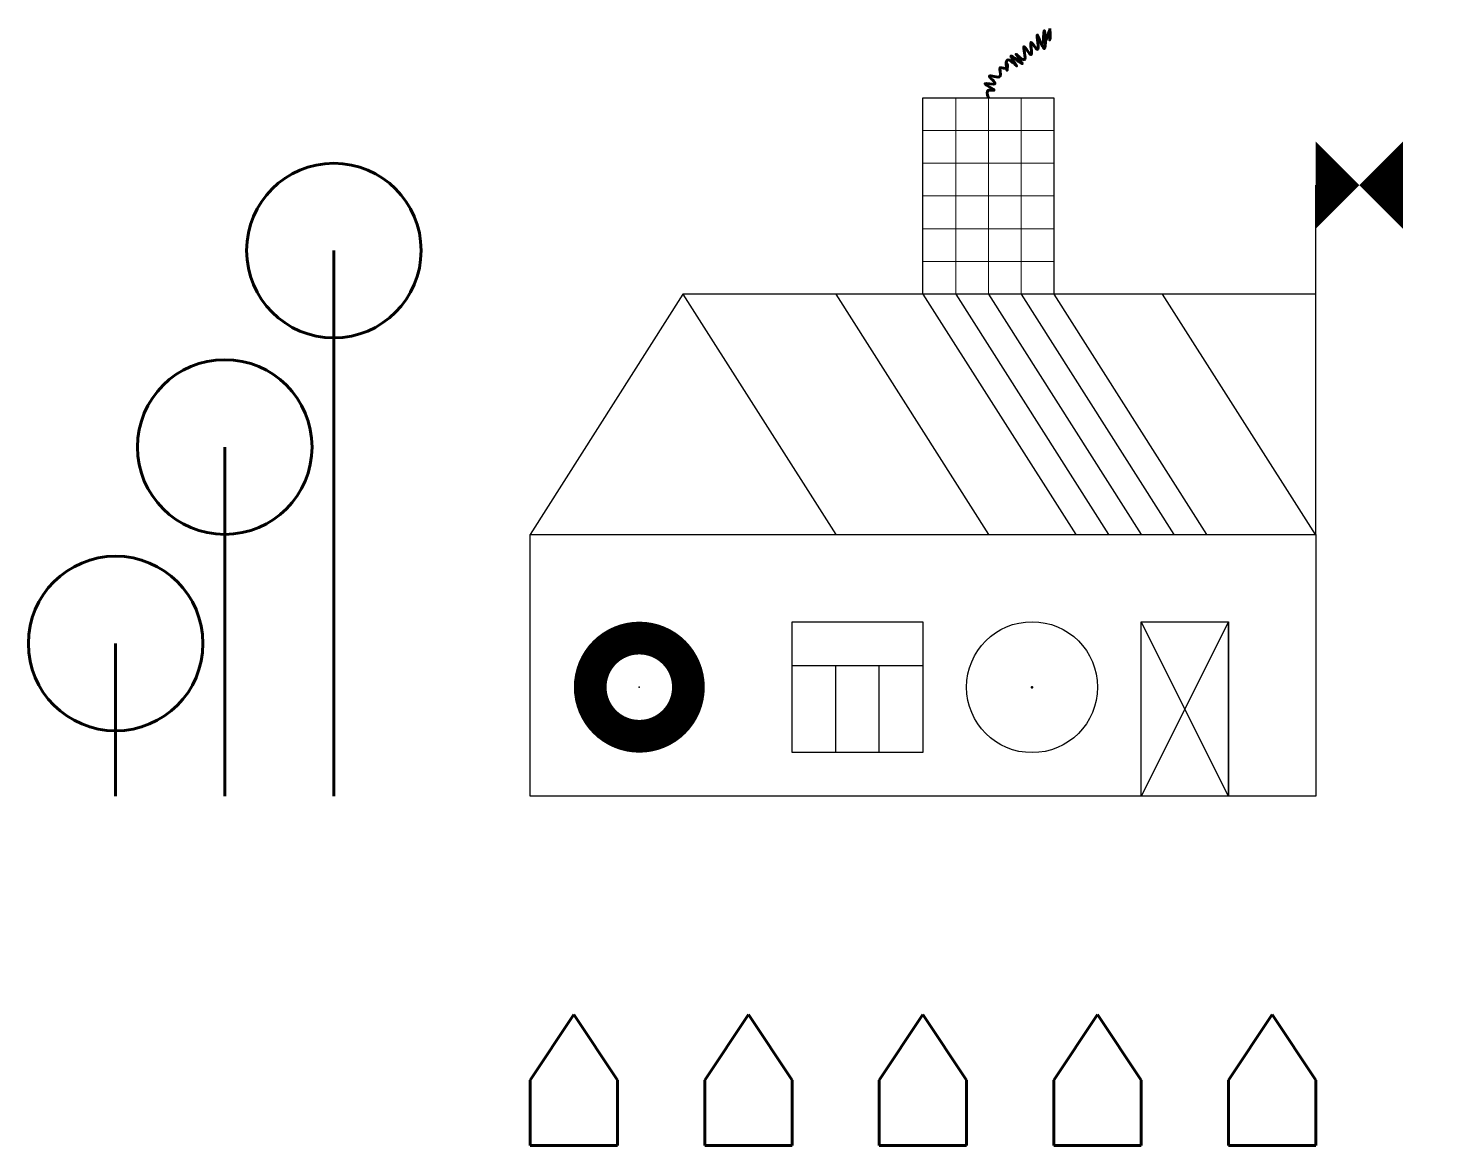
# Model space of a CAD drawing. Header units: inches. Extents: x -230 to 420, y -160 to 352.
import ezdxf

# ---------------------------------------------------------------- set-up
doc = ezdxf.new("R2010")
doc.units = ezdxf.units.IN
doc.header["$MEASUREMENT"] = 0
doc.layers.get('0').update_dxf_attribs({"lineweight": 30})

msp = doc.modelspace()

# ---------------------------------------------------------------- linework, layer by layer
for p, q in [((180, 230), (180, 320)), ((180, 320), (240, 320)), ((240, 320), (240, 230)), ((360, 120), (360, 280)), ((70, 230), (0, 120)), ((360, 230), (70, 230)), ((70, 230), (140, 120)), ((70, 230), (140, 120)), ((140, 230), (210, 120)), ((180, 230), (250, 120)), ((195, 230), (265, 120)), ((210, 230), (280, 120)), ((225, 230), (295, 120)), ((240, 230), (310, 120)), ((289.7, 230), (359.7, 120)), ((0, 0), (0, 120)), ((0, 120), (360, 120)), ((360, 120), (360, 0)), ((120, 20), (120, 80)), ((120, 80), (180, 80)), ((180, 80), (180, 20)), ((280, 0), (280, 80)), ((280, 80), (320, 80)), ((320, 80), (280, 0)), ((320, 0), (280, 80)), ((320, 80), (320, 0)), ((320, 0), (320, 80)), ((120, 60), (180, 60)), ((140, 20), (140, 60)), ((160, 20), (160, 60)), ((180, 20), (120, 20)), ((360, 0), (0, 0))]:
    msp.add_line(p, q)
at = {"lineweight": 5}
for p, q in [((195, 230), (195, 320)), ((210, 230), (210, 320)), ((225, 230), (225, 320)), ((180, 305), (240, 305)), ((180, 290), (240, 290)), ((180, 275), (240, 275)), ((180, 260), (240, 260)), ((180, 245), (240, 245))]:
    msp.add_line(p, q, dxfattribs=at)
at = {"lineweight": 60}
for p, q in [((-90, 250), (-90, 0)), ((-140, 0), (-140, 160)), ((-190, 0), (-190, 70)), ((0, -130), (20, -100)), ((20, -100), (40, -130)), ((80, -130), (100, -100)), ((100, -100), (120, -130)), ((160, -130), (180, -100)), ((160, -130), (180, -100)), ((160, -130), (180, -100)), ((180, -100), (200, -130)), ((180, -100), (200, -130)), ((180, -100), (200, -130)), ((240, -130), (260, -100)), ((260, -100), (280, -130)), ((320, -130), (340, -100)), ((340, -100), (360, -130)), ((0, -160), (0, -130)), ((40, -160), (40, -130)), ((80, -160), (80, -130)), ((120, -130), (120, -160)), ((160, -160), (160, -130)), ((160, -160), (160, -130)), ((160, -160), (160, -130)), ((200, -130), (200, -160)), ((200, -160), (200, -130)), ((200, -160), (200, -130)), ((200, -130), (200, -160)), ((200, -160), (200, -130)), ((200, -130), (200, -160)), ((200, -160), (200, -130)), ((240, -130), (240, -160)), ((240, -160), (240, -130)), ((240, -130), (240, -160)), ((280, -130), (280, -160)), ((280, -160), (280, -130)), ((280, -130), (280, -160)), ((280, -160), (280, -130)), ((280, -130), (280, -160)), ((280, -160), (280, -130)), ((320, -130), (320, -160)), ((320, -160), (320, -130)), ((320, -160), (320, -130)), ((320, -160), (320, -130)), ((360, -130), (360, -160)), ((360, -160), (360, -130)), ((40, -160), (0, -160)), ((120, -160), (80, -160)), ((200, -160), (160, -160)), ((200, -160), (160, -160)), ((200, -160), (160, -160)), ((280, -160), (240, -160)), ((360, -160), (320, -160))]:
    msp.add_line(p, q, dxfattribs=at)
msp.add_lwpolyline([(360, 280, 40, 0, 0), (380, 280, 0, 40, 0), (400, 280, 40, 40, 0)], format="xyseb")
at = {"const_width": 15}
msp.add_lwpolyline([(27.5, 50, 1), (72.5, 50, 1)], format="xyb", close=True, dxfattribs=at)
at = {"lineweight": 60}
for centre in [(-90, 250), (-140, 160), (-190, 70)]:
    msp.add_circle(centre, 40, dxfattribs=at)
msp.add_circle((230, 50), 30)
msp.add_spline([(210, 320), (210, 323.42), (212.58, 323.42), (208.5, 326.43), (213.01, 326.43), (210.43, 329.87), (215.38, 329.87), (215.38, 333.73), (218.6, 333.73), (218.6, 335.45), (218.6, 332.66), (218.6, 337.17), (222.9, 334.59), (220.32, 339.1), (225.48, 335.66), (222.68, 339.96), (226.34, 337.38), (226.34, 343.4), (229.56, 339.75), (229.56, 345.33), (232.35, 342.11), (232.35, 348.77), (235.58, 342.54), (235.58, 350.7), (235.58, 345.11), (238.16, 350.7), (238.16, 346.62), (238.16, 351.77)], degree=3, dxfattribs=at)
msp.add_point((50, 50))
at = {"lineweight": 50}
msp.add_point((230, 50), dxfattribs=at)

doc.saveas('drawing.dxf')
